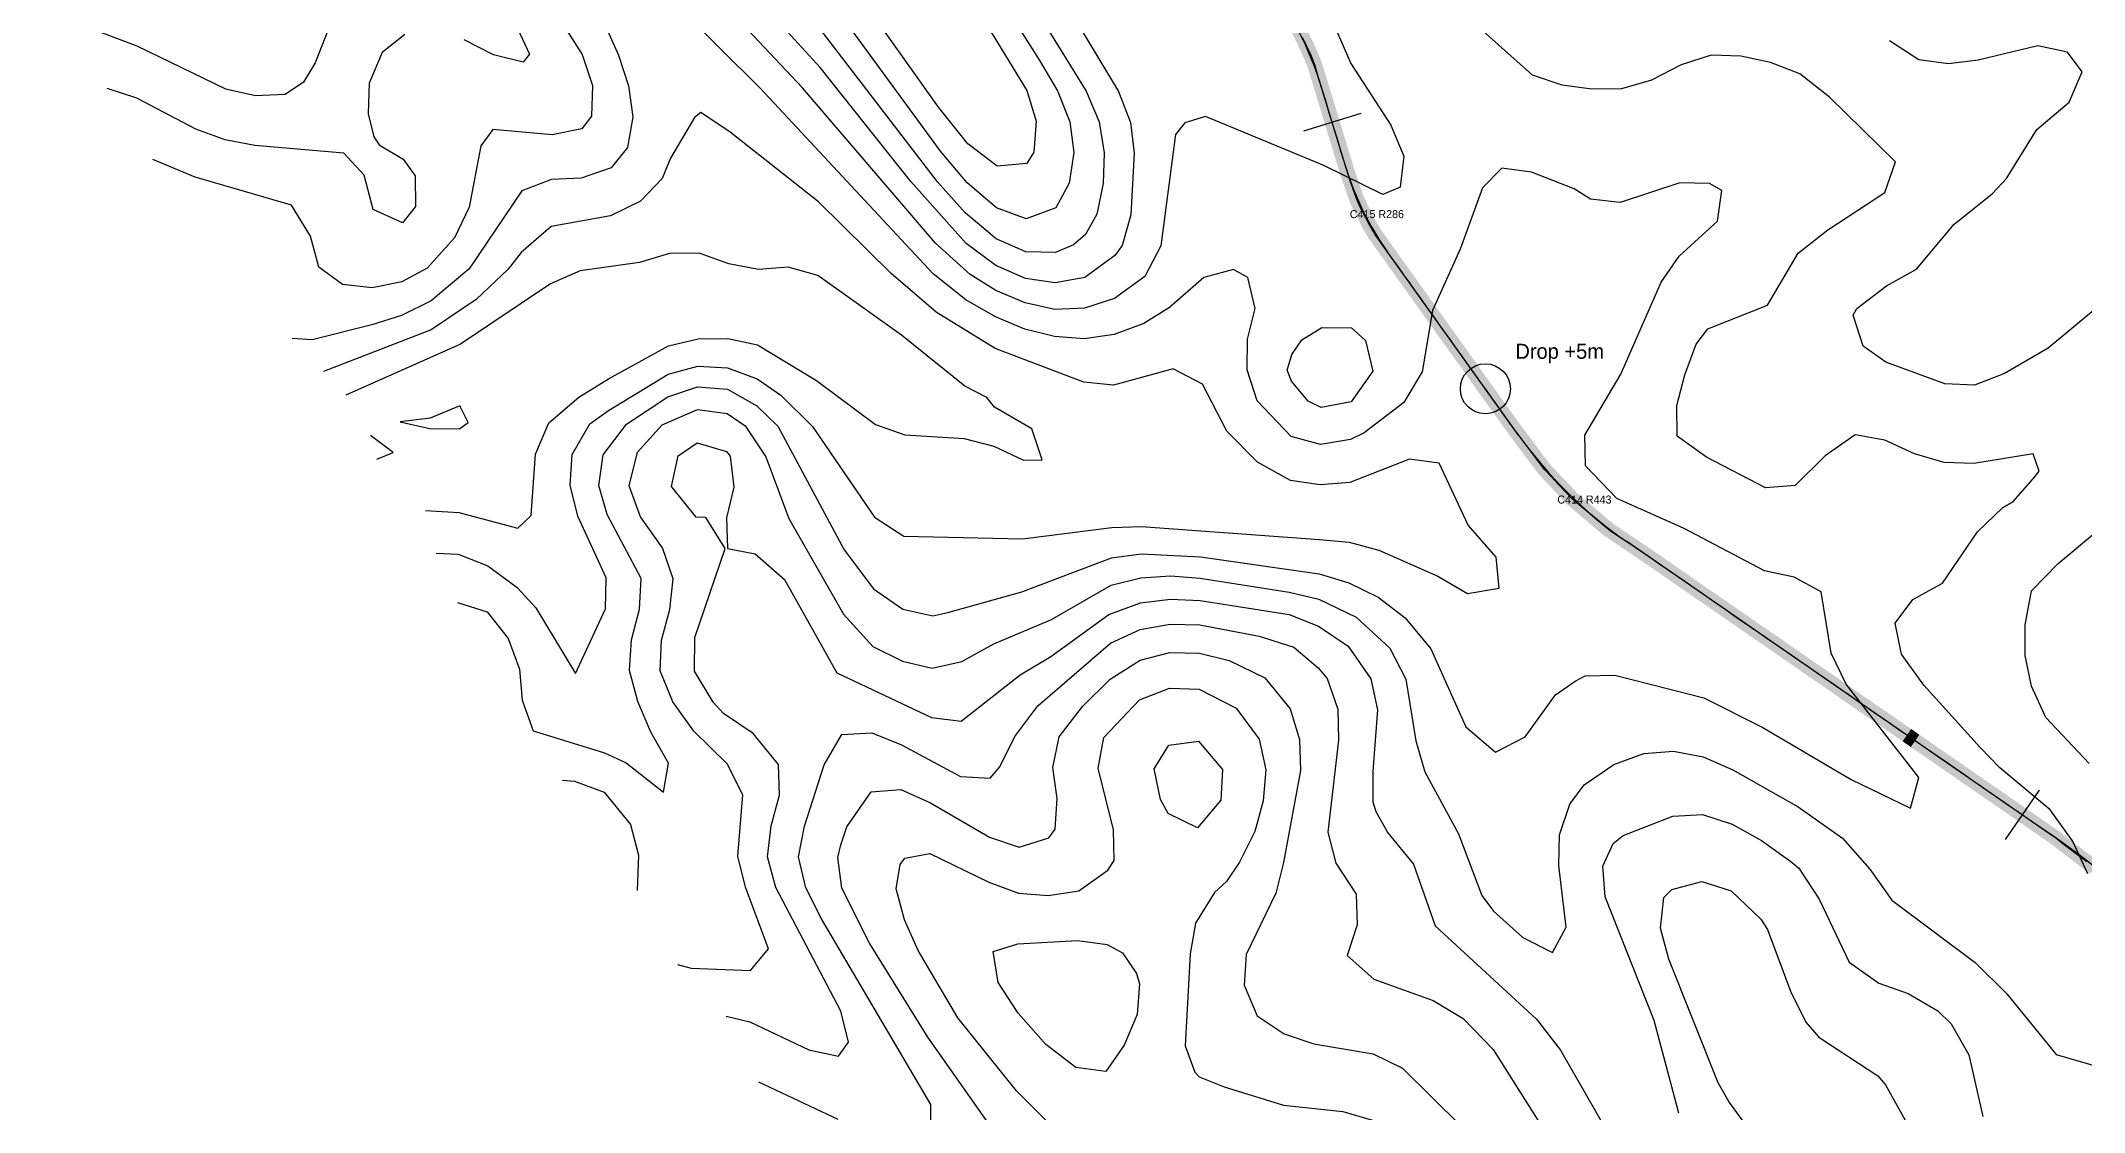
# Model space of a CAD drawing. Header units: metres. Extents: x 697254 to 930473, y 8023396 to 8227001.
# Drawn here: x 744618 to 746661, y 8190417 to 8191487 of the extents above; entities that cross this region are included whole.
import ezdxf

# ---------------------------------------------------------------- set-up
doc = ezdxf.new("R2010")
doc.units = ezdxf.units.M
for name, color, linetype in [('ALIGNMENT_FITTED', 4, 'Continuous'), ('CENTRELINE', 7, 'Continuous'), ('CHAINAGE', 7, 'Continuous'), ('CONTOUR_10M', 33, 'Continuous'), ('CONTOUR_INDEX_50M', 34, 'Continuous'), ('CURVE_LABELS', 4, 'Continuous'), ('GRADE_0-4', 3, 'Continuous'), ('GRADE_4-6', 2, 'Continuous'), ('GRADE_6-8', 30, 'Continuous'), ('PROFILE_FLAGS', 6, 'Continuous')]:
    doc.layers.add(name, color=color, linetype=linetype)

msp = doc.modelspace()

# ---------------------------------------------------------------- linework, layer by layer
at = {"layer": 'ALIGNMENT_FITTED'}
for p, q in [((745923.5, 8191360.2), (745899.3, 8191439.9)), ((746095.6, 8191093.7), (745964.5, 8191277)), ((746631.1, 8190692), (746204.1, 8190987))]:
    msp.add_line(p, q, dxfattribs=at)
for centre, radius, start, end in [((745569.9, 8191339.7), 344.3, 16.9234, 37.5766), ((746197.3, 8191443.5), 286.1, -163.0766, -144.4324), ((746455.7, 8191351.2), 442.7, -144.4324, -124.6374), ((746216.9, 8190092.4), 728.8, 36.8885, 55.3626)]:
    msp.add_arc(centre, radius, start, end, dxfattribs=at)
at = {"layer": 'CENTRELINE'}
msp.add_polyline3d([(746664.1, 8190666.8, 1020.8), (746656.1, 8190672.8, 1020.2), (746648.2, 8190678.9, 1019.5), (746640.2, 8190685, 1018.7), (746632.3, 8190691.1, 1018), (746624.1, 8190696.8, 1017.5), (746615.9, 8190702.5, 1017), (746607.6, 8190708.2, 1016.5), (746599.4, 8190713.9, 1016.3), (746591.2, 8190719.6, 1016.1), (746582.9, 8190725.3, 1016.5), (746574.7, 8190731, 1016.7), (746566.5, 8190736.6, 1016.1), (746558.3, 8190742.3, 1015.3), (746550, 8190748, 1014.4), (746541.8, 8190753.7, 1013.8), (746533.6, 8190759.4, 1013.3), (746525.3, 8190765.1, 1012.6), (746517.1, 8190770.8, 1011.9), (746508.9, 8190776.4, 1011.5), (746500.6, 8190782.1, 1011.1), (746492.4, 8190787.8, 1010.7), (746484.2, 8190793.5, 1010.4), (746475.9, 8190799.2, 1010.2), (746467.7, 8190804.9, 1009.9), (746459.5, 8190810.6, 1009.4), (746451.3, 8190816.2, 1009.5), (746443, 8190821.9, 1009.6), (746434.8, 8190827.6, 1009.3), (746426.6, 8190833.3, 1008.9), (746418.3, 8190839, 1008.6), (746410.1, 8190844.7, 1008.3), (746401.9, 8190850.4, 1008.1), (746393.6, 8190856, 1007.7), (746385.4, 8190861.7, 1007.1), (746377.2, 8190867.4, 1006.5), (746369, 8190873.1, 1005.9), (746360.7, 8190878.8, 1005.4), (746352.5, 8190884.5, 1004.9), (746344.3, 8190890.2, 1004.3), (746336, 8190895.8, 1003.9), (746327.8, 8190901.5, 1003.5), (746319.6, 8190907.2, 1003.2), (746311.3, 8190912.9, 1003.2), (746303.1, 8190918.6, 1003.3), (746294.9, 8190924.3, 1003.5), (746286.6, 8190930, 1003.8), (746278.4, 8190935.6, 1004.1), (746270.2, 8190941.3, 1004.3), (746262, 8190947, 1004.4), (746253.7, 8190952.7, 1004.4), (746245.5, 8190958.4, 1004.4), (746237.3, 8190964.1, 1004.6), (746229, 8190969.8, 1004.8), (746220.8, 8190975.4, 1005), (746212.5, 8190981, 1005.1), (746204.2, 8190986.6, 1005.3), (746195.9, 8190992.2, 1005.6), (746187.6, 8190997.8, 1005.5), (746179.8, 8191004, 1005.5), (746172.2, 8191010.5, 1005.6), (746164.5, 8191016.9, 1005.5), (746156.9, 8191023.4, 1005.8), (746149.3, 8191029.9, 1006), (746142.5, 8191037.2, 1006), (746135.6, 8191044.5, 1005.4), (746128.8, 8191051.8, 1005.7), (746121.9, 8191059.1, 1005.9), (746115.8, 8191067, 1005.8), (746109.8, 8191075, 1005.2), (746103.9, 8191083.1, 1004.3), (746097.9, 8191091.1, 1003.4), (746091.9, 8191099.1, 1002.8), (746086, 8191107.2, 1002.2), (746080.2, 8191115.3, 1002.4), (746074.4, 8191123.4, 1002.5), (746068.5, 8191131.6, 1002.7), (746062.7, 8191139.7, 1002.8), (746056.9, 8191147.8, 1003), (746051.1, 8191156, 1003.1), (746045.3, 8191164.1, 1003.3), (746039.4, 8191172.3, 1004.5), (746033.6, 8191180.4, 1005.6), (746027.8, 8191188.5, 1006.4), (746022, 8191196.7, 1007.2), (746016.2, 8191204.8, 1008.1), (746010.4, 8191212.9, 1009), (746004.5, 8191221.1, 1009.6), (745998.7, 8191229.2, 1010.2), (745992.9, 8191237.4, 1010.7), (745987.1, 8191245.5, 1011), (745981.3, 8191253.6, 1011.8), (745975.4, 8191261.8, 1012.8), (745969.6, 8191269.9, 1013.4), (745963.8, 8191278, 1013.7), (745958, 8191286.2, 1014.5), (745952.2, 8191294.3, 1015.6), (745947.1, 8191302.9, 1016.4), (745942.5, 8191311.8, 1016.9), (745937.9, 8191320.7, 1017.4), (745933.8, 8191329.8, 1017.7), (745930.5, 8191339.2, 1018), (745927.3, 8191348.7, 1018.9), (745924.1, 8191358.2, 1019.8), (745921.2, 8191367.8, 1020.5), (745918.3, 8191377.3, 1021.2), (745915.4, 8191386.9, 1022), (745912.5, 8191396.5, 1022.8), (745909.6, 8191406, 1023.3), (745906.7, 8191415.6, 1023.2), (745903.8, 8191425.2, 1023.3), (745900.8, 8191434.8, 1023.6), (745897.9, 8191444.3, 1023.6), (745895, 8191453.9, 1023.7), (745892.1, 8191463.5, 1023.8), (745888.4, 8191472.7, 1023.8), (745884.2, 8191481.8, 1023.9), (745879.9, 8191490.8, 1024.1)], dxfattribs=at)
at = {"layer": 'CHAINAGE'}
for p, q in [((745938.3, 8191414.8), (745880.9, 8191397.3)), ((746616.5, 8190738.6), (746582.4, 8190689.2))]:
    msp.add_line(p, q, dxfattribs=at)
at = {"layer": 'CONTOUR_10M'}
for points, elevation in [([(744991.6, 8191721.6), (745107, 8191474.3), (745100.6, 8191466.3), (745071, 8191473.4), (745041.5, 8191488.6)], 1030), ([(745874.4, 8191588.6), (745928.1, 8191465), (745968.3, 8191403.1), (745981.3, 8191372.2), (745977.5, 8191341.4), (745960.2, 8191333.8), (745901.1, 8191362.9), (745782.9, 8191412), (745762.3, 8191405.4), (745753, 8191393.9), (745738.3, 8191282.6), (745722.2, 8191252.1), (745691.8, 8191230.1), (745662, 8191220.4), (745632.3, 8191219.1), (745602.7, 8191225.6), (745573.1, 8191237.8), (745547.5, 8191254.1), (745512.9, 8191285.2), (745379.9, 8191440.5), (745292.4, 8191533.7)], 1020), ([(745568, 8191592.1), (745663.4, 8191437.3), (745676.7, 8191406.4), (745681.4, 8191375.5), (745680.5, 8191344.8), (745674.3, 8191314.1), (745662.8, 8191293.9), (745651, 8191283.6), (745632.9, 8191276), (745603.2, 8191276.6), (745573.7, 8191289.5), (745542.5, 8191315.6), (745514.9, 8191346.7), (745397.9, 8191499)], 1040), ([(745100.7, 8191566.6), (745159.6, 8191473.7), (745169.8, 8191442.8), (745168.9, 8191412.1), (745159.2, 8191399.4), (745129.5, 8191393.7), (745070.2, 8191399), (745058.2, 8191382.6), (745046.5, 8191321.2), (745032.1, 8191290.6), (745004.6, 8191260.2), (744979.4, 8191246.5), (744949.6, 8191240.6), (744920, 8191244), (744896.4, 8191261.4), (744888.1, 8191292.2), (744868.9, 8191323.2), (744772.7, 8191351.1), (744730.3, 8191368.8)], 1020), ([(745154.5, 8191566), (745195.9, 8191473.3), (745206.1, 8191442.4), (745210.4, 8191411.6), (745204.8, 8191380.9), (745188.5, 8191360.7), (745158.7, 8191350.2), (745129, 8191348.8), (745099.2, 8191337.5), (745046.6, 8191259.7), (745008.8, 8191227.5), (744979, 8191213), (744949.2, 8191203.8), (744889.6, 8191188.7), (744869.8, 8191190)], 1010), ([(745035.1, 8190926.2), (745064.7, 8190916.8), (745085.6, 8190890.2), (745097, 8190859.4), (745099.6, 8190828.6), (745110.5, 8190797.7), (745181.9, 8190775.8), (745203.5, 8190765.9), (745240.8, 8190736.5), (745245.8, 8190765.4), (745228.2, 8190796.4), (745215.4, 8190827.3), (745207, 8190858.1), (745209, 8190888.8), (745217.1, 8190919.5), (745218.5, 8190950.2), (745184.6, 8191014.2), (745176.4, 8191043), (745180.7, 8191073.7), (745203.8, 8191104.2), (745245.3, 8191131.8), (745275.1, 8191141.8), (745304.8, 8191139.3), (745334.3, 8191122.6), (745355.3, 8191102.5), (745421.7, 8190978.8), (745451, 8190939.8), (745480.4, 8190919.5), (745510.1, 8190912.7), (745525.4, 8190916), (745599.4, 8190936.9), (745688.9, 8190970.8), (745718.6, 8190974.6), (745777.9, 8190971.7), (745896.5, 8190954.9), (745926.1, 8190945.9), (745955.6, 8190931.3), (745982.5, 8190910.9), (746008.1, 8190879.8), (746043.2, 8190801.8), (746072.7, 8190776.6), (746102.5, 8190791.8), (746132.7, 8190833.8), (746152.5, 8190847.4), (746162.6, 8190852.7), (746192.3, 8190853.3), (746281.1, 8190830.8), (746340.2, 8190801.2), (746428.6, 8190749.2), (746487.7, 8190720.5), (746496.2, 8190751.3), (746423.5, 8190844.4), (746408.4, 8190875.3), (746398.6, 8190936.9), (746371.6, 8190951.5), (746341.9, 8190957.9), (746261.4, 8191000), (746194.3, 8191030), (746162.8, 8191062.6), (746162.3, 8191093.3), (746198.2, 8191154.4), (746238.5, 8191246.2), (746256.4, 8191272.3), (746294.7, 8191307.1), (746299, 8191337.8), (746286.9, 8191345), (746257.2, 8191345.6), (746197.6, 8191325.8), (746168, 8191329.1), (746151.4, 8191339.5), (746108.9, 8191356.3), (746079.3, 8191360.2), (746059.9, 8191340.5), (746037.6, 8191279.3), (746009.9, 8191218.1), (745999.6, 8191156.7), (745981.2, 8191126.1), (745941.5, 8191095.8), (745927.7, 8191088.9), (745898, 8191084), (745868.4, 8191092), (745834.4, 8191127.8), (745824.7, 8191158.7), (745825, 8191189.4), (745832.5, 8191220.1), (745825.3, 8191250.9), (745810.9, 8191259.1), (745781.1, 8191251), (745747, 8191221), (745721.2, 8191204.9), (745691.4, 8191194), (745661.6, 8191189.6), (745632, 8191191.9), (745602.4, 8191199.4), (745572.8, 8191211.6), (745543.3, 8191228.6), (745510.7, 8191254.5), (745337.9, 8191439.9), (745211.7, 8191565.4)], 1010), ([(745658.7, 8191498.8), (745695.9, 8191436.9), (745707.8, 8191406), (745711.4, 8191375.2), (745708.3, 8191313.7), (745699.6, 8191283.1), (745692.3, 8191273.1), (745662.3, 8191250.9), (745632.6, 8191245.7), (745602.9, 8191250), (745573.4, 8191263), (745543.6, 8191284.8), (745488.1, 8191347), (745397.5, 8191461), (745309.5, 8191557.1)], 1030), ([(744909, 8191507.3), (744892.8, 8191465.5), (744880.9, 8191446.1), (744862.7, 8191433.9), (744833, 8191432.4), (744803.4, 8191439.1), (744714.8, 8191482.3), (744618.4, 8191518.6)], 1040), ([(745547.6, 8191530.8), (745604.1, 8191437.9), (745613.5, 8191407.1), (745611.1, 8191376.3), (745604.2, 8191365), (745574.5, 8191362.1), (745545.1, 8191384.6), (745515.8, 8191421.2), (745437.3, 8191532.1)], 1060), ([(746665.1, 8190655), (746649.7, 8190688), (746627.4, 8190719), (746577.2, 8190760.8), (746557.5, 8190781.3), (746501, 8190843.5), (746478.7, 8190874.5), (746472.3, 8190905.3), (746490.1, 8190929.1), (746519.9, 8190945.4), (746554.9, 8190996.6), (746580.2, 8191021.1), (746590.4, 8191027), (746610.2, 8191049.5), (746616.5, 8191057.4), (746610.5, 8191074.6), (746551, 8191064.9), (746521.3, 8191066.2), (746491.7, 8191074.8), (746462.2, 8191088.2), (746432.5, 8191093.7), (746402.6, 8191072.6), (746372.6, 8191043.2), (746342.9, 8191040.8), (746283.8, 8191071.5), (746254.6, 8191092.3), (746254.2, 8191123), (746262, 8191153.7), (746273.4, 8191184.3), (746285.3, 8191199.6), (746344.9, 8191223.4), (746375.4, 8191275.4), (746405.2, 8191298.7), (746462.2, 8191336), (746472.8, 8191366.6), (746406.7, 8191431.2), (746377.3, 8191454.6), (746347.7, 8191465.8), (746318.1, 8191472.1), (746288.4, 8191473.1), (746258.6, 8191463.4), (746228.7, 8191448.1), (746198.9, 8191439.7), (746169.2, 8191439.2), (746139.6, 8191443.2), (746110, 8191453.3), (746051.2, 8191505.5)], 1020), ([(744982.2, 8191493.7), (744959.6, 8191475.9), (744946.8, 8191445.3), (744945.6, 8191414.6), (744951.3, 8191391.6), (744956.6, 8191383.7), (744980.8, 8191369.2), (744992.7, 8191352.6), (744993.1, 8191321.8), (744980, 8191305.6), (744950.5, 8191318.9), (744941.7, 8191353.1), (744921.4, 8191375.4), (744832.4, 8191382.9), (744802.8, 8191388.4), (744773.2, 8191399.2), (744714.2, 8191430.1), (744684.6, 8191439.9)], 1030), ([(746698.4, 8191241), (746625.4, 8191180.3), (746581.7, 8191154.9), (746551.9, 8191143.4), (746522.2, 8191144.8), (746463.1, 8191166.2), (746440.5, 8191182.4), (746430.4, 8191213.3), (746434, 8191220.1), (746463.9, 8191242.5), (746493.8, 8191259.3), (746531.4, 8191304.4), (746569.5, 8191334.7), (746583.9, 8191350), (746614.2, 8191398.8), (746646.5, 8191426.1), (746659.4, 8191456.7), (746644.7, 8191476.3), (746615.1, 8191482.4), (746555.6, 8191468.2), (746525.8, 8191464.5), (746496.2, 8191468.4), (746466.7, 8191487.6)], 1030), ([(745002.9, 8191017.9), (745036.2, 8191016.2), (745095.4, 8191000.3), (745108.7, 8191013), (745113, 8191074.4), (745126.2, 8191105.7), (745156.2, 8191131.2), (745186.1, 8191149.6), (745245.9, 8191182.8), (745275.6, 8191189.7), (745305.3, 8191190.1), (745335, 8191183.5), (745393.9, 8191148), (745452.8, 8191104.1), (745482.4, 8191093.6), (745541.7, 8191090), (745571.4, 8191082.5), (745600.9, 8191068.5), (745619.5, 8191068.7), (745609.1, 8191099.6), (745571.8, 8191121.3), (745564.1, 8191130.9), (745542.3, 8191142.4), (745478.8, 8191193.3), (745395.1, 8191253), (745365.5, 8191261.3), (745335.8, 8191258.8), (745306.2, 8191264.7), (745276.6, 8191275.4), (745246.9, 8191274.9), (745217.1, 8191265.9), (745157.6, 8191257.6), (745127.8, 8191244.5), (745038.1, 8191184.2), (744923.3, 8191133.4)], 990), ([(745879.3, 8191188.8), (745899.3, 8191201.1), (745929, 8191200.6), (745942.9, 8191188.1), (745950.1, 8191157.2), (745928.4, 8191126.7), (745898.4, 8191121), (745885.4, 8191127.2), (745869, 8191147.3), (745864.7, 8191158.2), (745869.3, 8191174), (745879.3, 8191188.8)], 1020), ([(744977.8, 8191106.8), (745007.4, 8191100.1), (745037.1, 8191099.7), (745045.5, 8191106), (745037.4, 8191122.8), (745007.5, 8191110.4), (744977.8, 8191106.8)], 980), ([(745254.8, 8190564.3), (745268.5, 8190560.5), (745327.9, 8190558.2), (745345.8, 8190579.8), (745322.8, 8190641.5), (745315.4, 8190672.4), (745320.4, 8190733.8), (745304.5, 8190764.8), (745271.2, 8190797.4), (745250.2, 8190826.9), (745237.7, 8190857.8), (745238.8, 8190888.5), (745247.2, 8190919.2), (745250.7, 8190949.9), (745239.9, 8190980.8), (745217.9, 8191011.8), (745206.7, 8191042.6), (745215, 8191076.4), (745239.5, 8191103.8), (745274.8, 8191119), (745304.5, 8191115.1), (745322.7, 8191102.8), (745343.4, 8191071.8), (745366.2, 8191010.1), (745421, 8190914.4), (745450.3, 8190882.2), (745479.9, 8190867.5), (745509.5, 8190860.6), (745539.2, 8190867.1), (745571.4, 8190884.8), (745628.8, 8190909.1), (745688.5, 8190943.4), (745718.3, 8190950.6), (745748, 8190952.6), (745777.7, 8190950.5), (745866.6, 8190936.5), (745896.2, 8190929.4), (745933.5, 8190911.4), (745967.1, 8190880.3), (745983.2, 8190849.3), (745993.2, 8190787.7), (746002.3, 8190756.9), (746035.7, 8190695), (746059.3, 8190633.2), (746070.9, 8190617.7), (746100.2, 8190591.3), (746129.8, 8190576.1), (746143.6, 8190601.5), (746136.1, 8190663.1), (746136.8, 8190693.8), (746147.1, 8190724.5), (746161.4, 8190743.9), (746191.3, 8190764.1), (746221.1, 8190775.1), (746250.8, 8190777.4), (746280.4, 8190771.9), (746310, 8190758.9), (746375.4, 8190721.9), (746419.8, 8190690.6), (746447.1, 8190659.6), (746469.1, 8190628.6), (746552.6, 8190566.1), (746584.2, 8190535), (746633.4, 8190474.2), (746751.7, 8190440.1)], 1020), ([(744954.4, 8191069.3), (744970.7, 8191076), (744947.9, 8191092.9)], 980), ([(745303.7, 8190512.5), (745327.3, 8190506.9), (745386.4, 8190478.8), (745416, 8190472.5), (745426, 8190486.6), (745418.1, 8190517.5), (745353.2, 8190641.2), (745344.9, 8190672), (745348.7, 8190702.8), (745357.1, 8190733.4), (745355.8, 8190764.2), (745330.6, 8190795), (745301.1, 8190815.1), (745290.5, 8190826.4), (745271.9, 8190857.4), (745272.3, 8190891.2), (745302.5, 8190980), (745283.3, 8191011), (745273.6, 8191011.5), (745249.1, 8191042.2), (745255.7, 8191072.8), (745274.5, 8191085.8), (745304.1, 8191077.1), (745307.7, 8191072.2), (745311.2, 8191041.5), (745303.9, 8191010.8), (745305, 8190980), (745332.6, 8190974.8), (745362, 8190949.2), (745414.3, 8190855.8), (745508.9, 8190811), (745538.6, 8190807.4), (745597.6, 8190853.7), (745628.4, 8190872), (745686.1, 8190914.2), (745718, 8190925.6), (745747.8, 8190929.4), (745777.5, 8190928.2), (745866.4, 8190914), (745895.9, 8190902.3), (745925.4, 8190882.3), (745948.3, 8190849.7), (745954.8, 8190818.9), (745950.1, 8190757.5), (745950.3, 8190726.7), (745953.2, 8190717.2), (745965.1, 8190695.8), (745990.9, 8190664.7), (746012.5, 8190603), (746113.8, 8190509.6), (746138, 8190478.6), (746187.1, 8190392.7)], 1030), ([(746666.4, 8190765), (746623, 8190811.3), (746608.7, 8190842.3), (746602.4, 8190873.1), (746602.4, 8190903.8), (746608.9, 8190937.8), (746635.3, 8190965), (746671.7, 8190995.3)], 1030), ([(745508.5, 8190393.4), (745508.1, 8190424.2), (745399, 8190609.9), (745383.2, 8190640.9), (745375.8, 8190671.7), (745381.8, 8190702.4), (745401.6, 8190763.7), (745419.1, 8190794.2), (745449.3, 8190795.7), (745478.9, 8190783.8), (745537.9, 8190752), (745567.6, 8190750.6), (745577.2, 8190761.7), (745592.1, 8190792.3), (745615.2, 8190822.8), (745687.9, 8190885.4), (745717.7, 8190899), (745747.5, 8190904.4), (745777.2, 8190903.9), (745836.4, 8190892.5), (745871.1, 8190881.4), (745895.5, 8190860.8), (745904.5, 8190850.2), (745915.2, 8190819.4), (745915.8, 8190788.6), (745905.1, 8190696.5), (745913.2, 8190665.6), (745933.4, 8190634.6), (745934.4, 8190603.9), (745924.6, 8190573.2), (745951.3, 8190549.6), (746010.5, 8190528.4), (746040.6, 8190510.4), (746070.6, 8190479.3), (746148.7, 8190355.4)], 1040), ([(745623.1, 8190408.5), (745593.8, 8190437.8), (745535.2, 8190510.9), (745495.6, 8190578.1), (745481.9, 8190609), (745473.5, 8190639.8), (745477.6, 8190664.3), (745482.1, 8190670.5), (745507.4, 8190675.3), (745566.4, 8190646.6), (745596, 8190635.7), (745625.7, 8190633.1), (745656.4, 8190637.8), (745685.3, 8190658.7), (745691.5, 8190668.1), (745691, 8190698.9), (745675.6, 8190760.6), (745681.1, 8190791.3), (745716.9, 8190828.9), (745746.8, 8190840.6), (745776.4, 8190839.6), (745813.6, 8190820.5), (745836.7, 8190789.5), (745843.3, 8190758.7), (745840.7, 8190727.9), (745832.2, 8190697.3), (745817, 8190666.7), (745804, 8190647.2), (745791.9, 8190636.2), (745772.9, 8190605.7), (745767.7, 8190575), (745762.6, 8190482.8), (745772.1, 8190456.6), (745776.5, 8190451.9), (745801.6, 8190442.1), (745860.8, 8190423.6), (745920.1, 8190417.2), (745949.7, 8190408.8)], 1060), ([(745731.5, 8190759.9), (745746.1, 8190783.4), (745775.9, 8190787.4), (745799.9, 8190759.2), (745798.2, 8190728.4), (745774.9, 8190700.7), (745745.4, 8190715.2), (745737.9, 8190729.1), (745731.5, 8190759.9)], 1070), ([(745139.8, 8190748.4), (745151.9, 8190747.4), (745181.5, 8190736.6), (745208, 8190704.3), (745216.1, 8190673.5), (745214.6, 8190638.1)], 1020), ([(746256.2, 8190415.7), (746231.5, 8190508.3), (746182.4, 8190631.8), (746180.2, 8190662.6), (746190.4, 8190685.1), (746200.6, 8190693.1), (746250.1, 8190712.6), (746279.8, 8190714.3), (746309.4, 8190704.4), (746338.9, 8190688.3), (746368.3, 8190667.2), (746376, 8190660.4), (746396.5, 8190629.4), (746426.6, 8190566.5), (746456, 8190545.5), (746485.6, 8190535.3), (746515.1, 8190517.8), (746528.5, 8190504.9), (746546.2, 8190473.9), (746560, 8190412.3)], 1030), ([(746382.7, 8190322), (746306.2, 8190427.3), (746295.6, 8190446), (746246, 8190569.6), (746237.9, 8190600.4), (746241.2, 8190631.2), (746249.2, 8190639.2), (746279, 8190647.1), (746308.6, 8190637.8), (746338, 8190609.4), (746344.7, 8190599.2), (746367.7, 8190537.5), (746383.1, 8190506.5), (746396, 8190491.6), (746455, 8190452.8), (746462.8, 8190444.1), (746484.1, 8190405.7)], 1040), ([(745570.5, 8190577.2), (745595.4, 8190585), (745654.8, 8190588.2), (745684.5, 8190584.4), (745699.9, 8190575.8), (745713.8, 8190555.1), (745717, 8190544.8), (745714.6, 8190514.1), (745701.7, 8190483.5), (745683.1, 8190457.2), (745653.4, 8190461.3), (745623.4, 8190484.4), (745595.5, 8190515.5), (745575.7, 8190546.4), (745570.5, 8190577.2)], 1070), ([(745336, 8190447.1), (745415.3, 8190409.5)], 1040)]:
    msp.add_lwpolyline(points, dxfattribs=dict(at, elevation=elevation))
at = {"layer": 'CONTOUR_INDEX_50M'}
for points, elevation in [([(745576.4, 8191532.3), (745616.5, 8191468.5), (745634.9, 8191437.6), (745647.4, 8191406.7), (745651.2, 8191375.9), (745646.5, 8191345.2), (745633.4, 8191320.7), (745603.6, 8191309.6), (745574, 8191320.6), (745544.6, 8191345.6), (745517.9, 8191377.4), (745426.9, 8191501.4)], 1050), ([(745013.5, 8190975.5), (745035.7, 8190974.4), (745065.2, 8190962.7), (745094.7, 8190941.1), (745113.2, 8190920.7), (745153.1, 8190855), (745183.1, 8190919.9), (745183.5, 8190950.6), (745155.3, 8191012.5), (745147.7, 8191043.3), (745149.6, 8191074), (745167.4, 8191104.6), (745185.8, 8191118.1), (745245.6, 8191154.3), (745275.3, 8191162.2), (745305, 8191160.7), (745334.6, 8191149.6), (745358.4, 8191133.2), (745389.8, 8191102.1), (745451.8, 8191011.4), (745481.3, 8190992.4), (745600, 8190989.7), (745689.2, 8191001.1), (745718.9, 8191002), (745896.9, 8190989.1), (745926.6, 8190986.4), (745956.2, 8190978.3), (746015.3, 8190952.3), (746044.8, 8190935), (746076.6, 8190940.5), (746073.6, 8190971.3), (746045.5, 8191003.3), (746016.5, 8191065.3), (745986.9, 8191069.3), (745927.2, 8191046), (745897.5, 8191043.8), (745867.9, 8191048.1), (745835, 8191066.3), (745804.1, 8191097.4), (745779.9, 8191144.3), (745750.6, 8191159.5), (745690.8, 8191143.5), (745661.2, 8191146.2), (745572.5, 8191180.1), (745513.5, 8191216.3), (745468.7, 8191254.9), (745396, 8191326.6), (745307.7, 8191396.2), (745278.2, 8191416), (745271.8, 8191410.9), (745248, 8191370.2), (745239.7, 8191349.8), (745217.8, 8191327.3), (745188, 8191312.5), (745128.5, 8191301.9), (745098.5, 8191275.9), (745085.8, 8191259.3), (745053.7, 8191228.9), (745008.8, 8191198.6), (744901, 8191157)], 1000), ([(745618.6, 8190330.7), (745505.3, 8190491.6), (745447, 8190585.5), (745419.3, 8190640.5), (745415.1, 8190671.3), (745418.4, 8190684), (745424.4, 8190701.9), (745448.7, 8190736.9), (745478.4, 8190739.2), (745507.9, 8190725.9), (745566.9, 8190691.5), (745596.5, 8190681.6), (745626.3, 8190691), (745632.7, 8190699.5), (745634.6, 8190730.3), (745630.3, 8190761.1), (745636.5, 8190791.8), (745659.9, 8190822.3), (745687.5, 8190849.4), (745717.4, 8190868.6), (745747.2, 8190876.2), (745776.9, 8190875.5), (745806.5, 8190868), (745842.3, 8190850.9), (745867.6, 8190819.9), (745876.8, 8190789), (745877.8, 8190758.3), (745861, 8190666.2), (745853.2, 8190635.6), (745823.4, 8190574.4), (745821.4, 8190543.7), (745834.5, 8190512.8), (745861.6, 8190495), (745891.2, 8190485.1), (745950.5, 8190474.9), (745980, 8190460.5), (746097.4, 8190344.5)], 1050)]:
    msp.add_lwpolyline(points, dxfattribs=dict(at, elevation=elevation))
at = {"layer": 'GRADE_0-4', "const_width": 15}
for points in [[(745912.5, 8191396.5), (745909.6, 8191406), (745906.7, 8191415.6), (745903.8, 8191425.2), (745900.8, 8191434.8), (745897.9, 8191444.3), (745895, 8191453.9), (745892.1, 8191463.5), (745888.4, 8191472.7), (745884.2, 8191481.8), (745879.9, 8191490.8), (745875.6, 8191499.9)], [(746484.2, 8190793.5), (746475.9, 8190799.2), (746467.7, 8190804.9), (746459.5, 8190810.6), (746451.3, 8190816.2), (746443, 8190821.9), (746434.8, 8190827.6), (746426.6, 8190833.3), (746418.3, 8190839), (746410.1, 8190844.7), (746401.9, 8190850.4), (746393.6, 8190856), (746385.4, 8190861.7), (746377.2, 8190867.4), (746369, 8190873.1), (746360.7, 8190878.8), (746352.5, 8190884.5), (746344.3, 8190890.2), (746336, 8190895.8), (746327.8, 8190901.5), (746319.6, 8190907.2), (746311.3, 8190912.9), (746303.1, 8190918.6), (746294.9, 8190924.3), (746286.6, 8190930), (746278.4, 8190935.6), (746270.2, 8190941.3), (746262, 8190947), (746253.7, 8190952.7), (746245.5, 8190958.4), (746237.3, 8190964.1), (746229, 8190969.8), (746220.8, 8190975.4), (746212.5, 8190981), (746204.2, 8190986.6), (746195.9, 8190992.2), (746187.6, 8190997.8), (746179.8, 8191004), (746172.2, 8191010.5), (746164.5, 8191016.9), (746156.9, 8191023.4), (746149.3, 8191029.9), (746142.5, 8191037.2), (746135.6, 8191044.5), (746128.8, 8191051.8), (746121.9, 8191059.1), (746115.8, 8191067), (746109.8, 8191075), (746103.9, 8191083.1), (746097.9, 8191091.1), (746091.9, 8191099.1), (746086, 8191107.2), (746080.2, 8191115.3), (746074.4, 8191123.4), (746068.5, 8191131.6), (746062.7, 8191139.7), (746056.9, 8191147.8), (746051.1, 8191156), (746045.3, 8191164.1), (746039.4, 8191172.3)], [(746533.6, 8190759.4), (746525.3, 8190765.1), (746517.1, 8190770.8), (746508.9, 8190776.4), (746500.6, 8190782.1), (746492.4, 8190787.8)], [(746672, 8190660.7), (746664.1, 8190666.8), (746656.1, 8190672.8), (746648.2, 8190678.9), (746640.2, 8190685), (746632.3, 8190691.1), (746624.1, 8190696.8), (746615.9, 8190702.5)]]:
    msp.add_lwpolyline(points, dxfattribs=at)
at = {"layer": 'GRADE_4-6', "const_width": 15}
for points in [[(745930.5, 8191339.2), (745927.3, 8191348.7), (745924.1, 8191358.2), (745921.2, 8191367.8), (745918.3, 8191377.3), (745915.4, 8191386.9), (745912.5, 8191396.5)], [(746039.4, 8191172.3), (746033.6, 8191180.4), (746027.8, 8191188.5), (746022, 8191196.7), (746016.2, 8191204.8)], [(746492.4, 8190787.8), (746484.2, 8190793.5)], [(746615.9, 8190702.5), (746607.6, 8190708.2), (746599.4, 8190713.9), (746591.2, 8190719.6), (746582.9, 8190725.3), (746574.7, 8190731), (746566.5, 8190736.6), (746558.3, 8190742.3), (746550, 8190748), (746541.8, 8190753.7), (746533.6, 8190759.4)]]:
    msp.add_lwpolyline(points, dxfattribs=at)
at = {"layer": 'GRADE_6-8', "const_width": 15}
msp.add_lwpolyline([(746016.2, 8191204.8), (746010.4, 8191212.9), (746004.5, 8191221.1), (745998.7, 8191229.2), (745992.9, 8191237.4), (745987.1, 8191245.5), (745981.3, 8191253.6), (745975.4, 8191261.8), (745969.6, 8191269.9), (745963.8, 8191278), (745958, 8191286.2), (745952.2, 8191294.3), (745947.1, 8191302.9), (745942.5, 8191311.8), (745937.9, 8191320.7), (745933.8, 8191329.8), (745930.5, 8191339.2)], dxfattribs=at)
at = {"layer": 'PROFILE_FLAGS'}
msp.add_circle((746062.7, 8191139.7), 25, dxfattribs=at)

# ---------------------------------------------------------------- texts
at = {"layer": 'CURVE_LABELS'}
for s, p in [('C415 R286', (745927.2, 8191310.3)), ('C414 R443', (746134.7, 8191025))]:
    msp.add_text(s, height=8, dxfattribs=at).set_placement(p)
at = {"layer": 'PROFILE_FLAGS'}
msp.add_text('Drop +5m', height=15, dxfattribs=at).set_placement((746092.7, 8191169.7))

doc.saveas('drawing.dxf')
